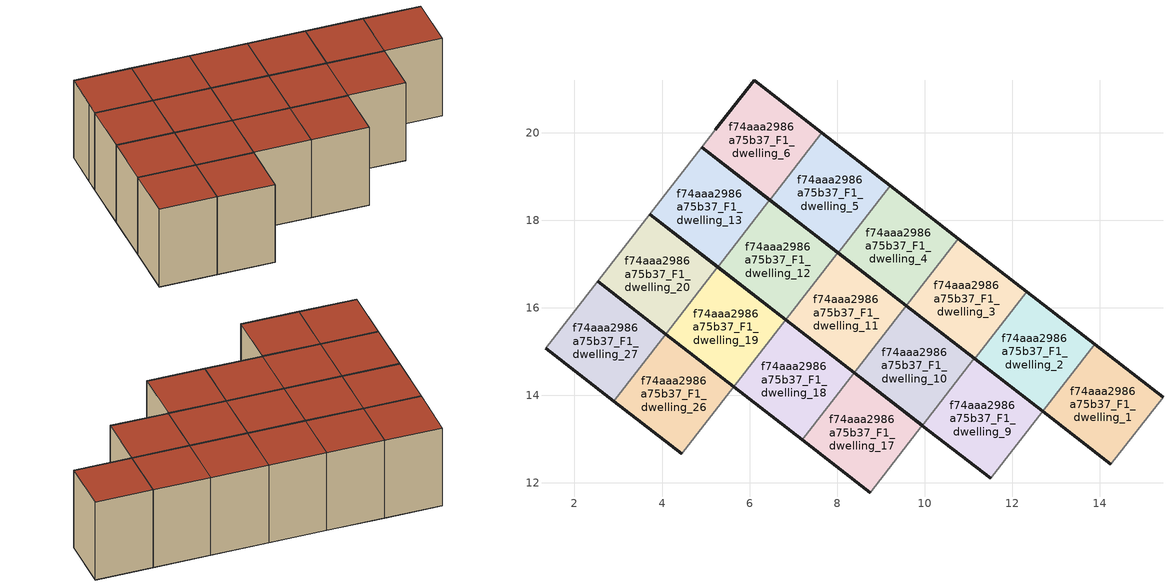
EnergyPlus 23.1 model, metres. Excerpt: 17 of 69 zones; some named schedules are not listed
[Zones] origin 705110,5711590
f74aaa2986a75b37_F1_dwelling_1
 floor to f74aaa2986a75b37_F0_dwelling_1 (EU_floor_Construction): 14.26,12.42 15.44,13.96 13.89,15.16 12.7,13.63 z3
 wall outside (EU_wall_Construction): 13.89,15.16 15.44,13.96 / 14.26,12.42 12.7,13.63 z3:6
 wall to f74aaa2986a75b37_F1_dwelling_2 (EU_wall_Construction): 12.7,13.63 13.89,15.16 z3:6
 wall to f74aaa2986a75b37_F1_dwelling_0 (EU_wall_Construction): 15.44,13.96 14.26,12.42 z3:6
 roof outside (EU_roof_Construction): 15.44,13.96 14.26,12.42 12.7,13.63 13.89,15.16 z6
f74aaa2986a75b37_F1_dwelling_10
 floor to f74aaa2986a75b37_F0_dwelling_10 (EU_floor_Construction): 9.95,13.31 11.14,14.84 9.58,16.05 8.39,14.51 z3
 wall outside (EU_wall_Construction): 9.58,16.05 11.14,14.84 / 9.95,13.31 8.39,14.51 z3:6
 wall to f74aaa2986a75b37_F1_dwelling_11 (EU_wall_Construction): 8.39,14.51 9.58,16.05 z3:6
 wall to f74aaa2986a75b37_F1_dwelling_9 (EU_wall_Construction): 11.14,14.84 9.95,13.31 z3:6
 roof outside (EU_roof_Construction): 11.14,14.84 9.95,13.31 8.39,14.51 9.58,16.05 z6
f74aaa2986a75b37_F1_dwelling_11
 floor to f74aaa2986a75b37_F0_dwelling_11 (EU_floor_Construction): 8.39,14.51 9.58,16.05 8.02,17.25 6.83,15.72 z3
 wall outside (EU_wall_Construction): 8.02,17.25 9.58,16.05 / 8.39,14.51 6.83,15.72 z3:6
 wall to f74aaa2986a75b37_F1_dwelling_12 (EU_wall_Construction): 6.83,15.72 8.02,17.25 z3:6
 roof outside (EU_roof_Construction): 9.58,16.05 8.39,14.51 6.83,15.72 8.02,17.25 z6
f74aaa2986a75b37_F1_dwelling_12
 floor to f74aaa2986a75b37_F0_dwelling_12 (EU_floor_Construction): 6.83,15.72 8.02,17.25 6.46,18.46 5.27,16.93 z3
 wall outside (EU_wall_Construction): 6.46,18.46 8.02,17.25 / 6.83,15.72 5.27,16.93 z3:6
 wall to f74aaa2986a75b37_F1_dwelling_13 (EU_wall_Construction): 5.27,16.93 6.46,18.46 z3:6
 roof outside (EU_roof_Construction): 8.02,17.25 6.83,15.72 5.27,16.93 6.46,18.46 z6
f74aaa2986a75b37_F1_dwelling_13
 floor to f74aaa2986a75b37_F0_dwelling_13 (EU_floor_Construction): 5.27,16.93 6.46,18.46 4.9,19.67 3.72,18.14 z3
 wall outside (EU_wall_Construction): 4.9,19.67 6.46,18.46 / 5.27,16.93 3.72,18.14 z3:6
 wall adiabatic (EU_wall_Construction): 3.72,18.14 4.9,19.67 z3:6
 roof outside (EU_roof_Construction): 6.46,18.46 5.27,16.93 3.72,18.14 4.9,19.67 z6
f74aaa2986a75b37_F1_dwelling_17
 floor to f74aaa2986a75b37_F0_dwelling_17 (EU_floor_Construction): 8.76,11.78 9.95,13.31 8.39,14.52 7.2,12.98 z3
 wall outside (EU_wall_Construction): 8.39,14.52 9.95,13.31 / 8.76,11.78 7.2,12.98 z3:6
 wall to f74aaa2986a75b37_F1_dwelling_18 (EU_wall_Construction): 7.2,12.98 8.39,14.52 z3:6
 wall to f74aaa2986a75b37_F1_dwelling_16 (EU_wall_Construction): 9.95,13.31 8.76,11.78 z3:6
 roof outside (EU_roof_Construction): 9.95,13.31 8.76,11.78 7.2,12.98 8.39,14.52 z6
f74aaa2986a75b37_F1_dwelling_18
 floor to f74aaa2986a75b37_F0_dwelling_18 (EU_floor_Construction): 7.2,12.98 8.39,14.52 6.83,15.72 5.64,14.19 z3
 wall outside (EU_wall_Construction): 6.83,15.72 8.39,14.52 / 7.2,12.98 5.64,14.19 z3:6
 wall to f74aaa2986a75b37_F1_dwelling_19 (EU_wall_Construction): 5.64,14.19 6.83,15.72 z3:6
 roof outside (EU_roof_Construction): 8.39,14.52 7.2,12.98 5.64,14.19 6.83,15.72 z6
f74aaa2986a75b37_F1_dwelling_19
 floor to f74aaa2986a75b37_F0_dwelling_19 (EU_floor_Construction): 5.64,14.19 6.83,15.72 5.27,16.93 4.08,15.4 z3
 wall outside (EU_wall_Construction): 5.27,16.93 6.83,15.72 / 5.64,14.19 4.08,15.4 z3:6
 wall to f74aaa2986a75b37_F1_dwelling_20 (EU_wall_Construction): 4.08,15.4 5.27,16.93 z3:6
 roof outside (EU_roof_Construction): 6.83,15.72 5.64,14.19 4.08,15.4 5.27,16.93 z6
f74aaa2986a75b37_F1_dwelling_2
 floor to f74aaa2986a75b37_F0_dwelling_2 (EU_floor_Construction): 12.7,13.63 13.89,15.16 12.33,16.37 11.14,14.84 z3
 wall outside (EU_wall_Construction): 12.33,16.37 13.89,15.16 / 12.7,13.63 11.14,14.84 z3:6
 wall to f74aaa2986a75b37_F1_dwelling_3 (EU_wall_Construction): 11.14,14.84 12.33,16.37 z3:6
 roof outside (EU_roof_Construction): 13.89,15.16 12.7,13.63 11.14,14.84 12.33,16.37 z6
f74aaa2986a75b37_F1_dwelling_20
 floor to f74aaa2986a75b37_F0_dwelling_20 (EU_floor_Construction): 4.08,15.4 5.27,16.93 3.72,18.14 2.53,16.61 z3
 wall outside (EU_wall_Construction): 3.72,18.14 5.27,16.93 / 4.08,15.4 2.53,16.61 z3:6
 wall adiabatic (EU_wall_Construction): 2.53,16.61 3.72,18.14 z3:6
 roof outside (EU_roof_Construction): 5.27,16.93 4.08,15.4 2.53,16.61 3.72,18.14 z6
f74aaa2986a75b37_F1_dwelling_26
 floor to f74aaa2986a75b37_F0_dwelling_26 (EU_floor_Construction): 4.45,12.66 5.64,14.19 4.08,15.4 2.9,13.87 z3
 wall outside (EU_wall_Construction): 4.08,15.4 5.64,14.19 / 4.45,12.66 2.9,13.87 z3:6
 wall to f74aaa2986a75b37_F1_dwelling_27 (EU_wall_Construction): 2.9,13.87 4.08,15.4 z3:6
 wall to f74aaa2986a75b37_F1_dwelling_25 (EU_wall_Construction): 5.64,14.19 4.45,12.66 z3:6
 roof outside (EU_roof_Construction): 5.64,14.19 4.45,12.66 2.9,13.87 4.08,15.4 z6
f74aaa2986a75b37_F1_dwelling_27
 floor to f74aaa2986a75b37_F0_dwelling_27 (EU_floor_Construction): 2.9,13.87 4.08,15.4 2.53,16.61 1.34,15.07 z3
 wall outside (EU_wall_Construction): 2.53,16.61 4.08,15.4 / 2.9,13.87 1.34,15.07 z3:6
 wall adiabatic (EU_wall_Construction): 1.34,15.07 2.53,16.61 z3:6
 roof outside (EU_roof_Construction): 4.08,15.4 2.9,13.87 1.34,15.07 2.53,16.61 z6
f74aaa2986a75b37_F1_dwelling_3
 floor to f74aaa2986a75b37_F0_dwelling_3 (EU_floor_Construction): 11.14,14.84 12.33,16.37 10.77,17.58 9.58,16.04 z3
 wall outside (EU_wall_Construction): 10.77,17.58 12.33,16.37 / 11.14,14.84 9.58,16.04 z3:6
 wall to f74aaa2986a75b37_F1_dwelling_4 (EU_wall_Construction): 9.58,16.04 10.77,17.58 z3:6
 roof outside (EU_roof_Construction): 12.33,16.37 11.14,14.84 9.58,16.04 10.77,17.58 z6
f74aaa2986a75b37_F1_dwelling_4
 floor to f74aaa2986a75b37_F0_dwelling_4 (EU_floor_Construction): 9.58,16.04 10.77,17.58 9.21,18.79 8.02,17.25 z3
 wall outside (EU_wall_Construction): 9.21,18.79 10.77,17.58 / 9.58,16.04 8.02,17.25 z3:6
 wall to f74aaa2986a75b37_F1_dwelling_5 (EU_wall_Construction): 8.02,17.25 9.21,18.79 z3:6
 roof outside (EU_roof_Construction): 10.77,17.58 9.58,16.04 8.02,17.25 9.21,18.79 z6
f74aaa2986a75b37_F1_dwelling_5
 floor to f74aaa2986a75b37_F0_dwelling_5 (EU_floor_Construction): 8.02,17.25 9.21,18.79 7.65,19.99 6.47,18.46 z3
 wall outside (EU_wall_Construction): 7.65,19.99 9.21,18.79 / 8.02,17.25 6.47,18.46 z3:6
 wall to f74aaa2986a75b37_F1_dwelling_6 (EU_wall_Construction): 6.47,18.46 7.65,19.99 z3:6
 roof outside (EU_roof_Construction): 9.21,18.79 8.02,17.25 6.47,18.46 7.65,19.99 z6
f74aaa2986a75b37_F1_dwelling_6
 floor to f74aaa2986a75b37_F0_dwelling_6 (EU_floor_Construction): 6.47,18.46 7.65,19.99 6.1,21.19 5.21,20.07 4.9,19.67 z3
 wall outside (EU_wall_Construction): 6.47,18.46 4.9,19.67 / 5.21,20.07 6.1,21.19 7.65,19.99 z3:6
 wall adiabatic (EU_wall_Construction): 4.9,19.67 5.21,20.07 z3:6
 roof outside (EU_roof_Construction): 7.65,19.99 6.47,18.46 4.9,19.67 5.21,20.07 6.1,21.19 z6
f74aaa2986a75b37_F1_dwelling_9
 floor to f74aaa2986a75b37_F0_dwelling_9 (EU_floor_Construction): 11.51,12.1 12.69,13.63 11.14,14.84 9.95,13.31 z3
 wall outside (EU_wall_Construction): 11.14,14.84 12.69,13.63 / 11.51,12.1 9.95,13.31 z3:6
 wall to f74aaa2986a75b37_F1_dwelling_8 (EU_wall_Construction): 12.69,13.63 11.51,12.1 z3:6
 roof outside (EU_roof_Construction): 12.69,13.63 11.51,12.1 9.95,13.31 11.14,14.84 z6
[Building]
EU S2 Campaign: North Axis=0; Terrain=City; Solar Distribution=FullExterior
[Site:Location]
London: Latitude=51.5; Longitude=-0.5; Time Zone=0; Elevation=25
[SizingPeriod:WeatherFileDays]
AnnualSizingPeriod: Begin Month=1; Begin Day of Month=1; End Month=12; End Day of Month=31; Day of Week for Start Day=Monday; Use Weather File Daylight Saving Period=No; Use Weather File Rain and Snow Indicators=No
[MATERIAL]
EU_InternalMass_Material: Roughness=MediumRough; Thickness=0.1; Conductivity=1; Density=1800; Specific Heat=900; Thermal Absorptance=0.9; Solar Absorptance=0.7; Visible Absorptance=0.7
[MATERIAL:NOMASS] Roughness=MediumRough; Thermal Absorptance=0.9; Solar Absorptance=0.7; Visible Absorptance=0.7
Name | Thermal Resistance
EU_wall_NoMass | 0.635353
EU_roof_NoMass | 0.675062
EU_floor_NoMass | 1.96382
[CONSTRUCTION]
EU_wall_Construction: EU_wall_NoMass
EU_roof_Construction: EU_roof_NoMass
EU_floor_Construction: EU_floor_NoMass
EU_InternalMass_Construction: EU_InternalMass_Material
[ZONE] Type=1; Multiplier=1; Ceiling Height=autocalculate; Floor Area=autocalculate; Part of Total Floor Area=Yes
Name | Volume
f74aaa2986a75b37_F1_dwelling_1; f74aaa2986a75b37_F1_dwelling_12; f74aaa2986a75b37_F1_dwelling_3; f74aaa2986a75b37_F1_dwelling_5 | 11.4668
f74aaa2986a75b37_F1_dwelling_10 | 11.4631
f74aaa2986a75b37_F1_dwelling_11; f74aaa2986a75b37_F1_dwelling_19 | 11.4683
f74aaa2986a75b37_F1_dwelling_13; f74aaa2986a75b37_F1_dwelling_18 | 11.4624
f74aaa2986a75b37_F1_dwelling_17; f74aaa2986a75b37_F1_dwelling_26 | 11.4639
f74aaa2986a75b37_F1_dwelling_2; f74aaa2986a75b37_F1_dwelling_27; f74aaa2986a75b37_F1_dwelling_9 | 11.4675
f74aaa2986a75b37_F1_dwelling_20 | 11.4617
f74aaa2986a75b37_F1_dwelling_4 | 11.4756
f74aaa2986a75b37_F1_dwelling_6 | 11.4646
[INTERNALMASS] Construction=EU_InternalMass_Construction
Name | Zone or ZoneList | Surface Area
f74aaa2986a75b37_F1_dwelling_1_EU_InternalMass | f74aaa2986a75b37_F1_dwelling_1 | 4.18158
f74aaa2986a75b37_F1_dwelling_2_EU_InternalMass | f74aaa2986a75b37_F1_dwelling_2 | 4.1801
f74aaa2986a75b37_F1_dwelling_3_EU_InternalMass | f74aaa2986a75b37_F1_dwelling_3 | 4.18059
f74aaa2986a75b37_F1_dwelling_4_EU_InternalMass | f74aaa2986a75b37_F1_dwelling_4 | 4.17676
f74aaa2986a75b37_F1_dwelling_5_EU_InternalMass | f74aaa2986a75b37_F1_dwelling_5 | 4.18158
f74aaa2986a75b37_F1_dwelling_6_EU_InternalMass | f74aaa2986a75b37_F1_dwelling_6 | 4.18053
f74aaa2986a75b37_F1_dwelling_9_EU_InternalMass | f74aaa2986a75b37_F1_dwelling_9 | 4.17967
f74aaa2986a75b37_F1_dwelling_10_EU_InternalMass | f74aaa2986a75b37_F1_dwelling_10 | 4.18307
f74aaa2986a75b37_F1_dwelling_11_EU_InternalMass | f74aaa2986a75b37_F1_dwelling_11 | 4.17967
f74aaa2986a75b37_F1_dwelling_12_EU_InternalMass | f74aaa2986a75b37_F1_dwelling_12 | 4.17967
f74aaa2986a75b37_F1_dwelling_13_EU_InternalMass | f74aaa2986a75b37_F1_dwelling_13 | 4.1801
f74aaa2986a75b37_F1_dwelling_17_EU_InternalMass | f74aaa2986a75b37_F1_dwelling_17 | 3.7159
f74aaa2986a75b37_F1_dwelling_18_EU_InternalMass | f74aaa2986a75b37_F1_dwelling_18 | 3.71782
f74aaa2986a75b37_F1_dwelling_19_EU_InternalMass | f74aaa2986a75b37_F1_dwelling_19 | 3.71442
f74aaa2986a75b37_F1_dwelling_20_EU_InternalMass | f74aaa2986a75b37_F1_dwelling_20 | 3.71733
f74aaa2986a75b37_F1_dwelling_26_EU_InternalMass | f74aaa2986a75b37_F1_dwelling_26 | 3.71624
f74aaa2986a75b37_F1_dwelling_27_EU_InternalMass | f74aaa2986a75b37_F1_dwelling_27 | 3.7171
[OTHEREQUIPMENT] Fuel Type=Electricity; Design Level Calculation Method=Watts/Area; Power per Zone Floor Area=1; Fraction Latent=0; Fraction Radiant=0; Fraction Lost=0; Carbon Dioxide Generation Rate=0; EndUse Subcategory=EU_Step8_InternalGains
Name | Zone or ZoneList or Space or SpaceList | Schedule
EU_Step8_InternalGain_f74aaa2986a75b37_F1_dwelling_1_f000 | f74aaa2986a75b37_F1_dwelling_1 | EU_Step8_GainSchedule_f74aaa2986a75b37_F1_dwelling_1_f000
EU_Step8_InternalGain_f74aaa2986a75b37_F1_dwelling_2_f000 | f74aaa2986a75b37_F1_dwelling_2 | EU_Step8_GainSchedule_f74aaa2986a75b37_F1_dwelling_2_f000
EU_Step8_InternalGain_f74aaa2986a75b37_F1_dwelling_3_f000 | f74aaa2986a75b37_F1_dwelling_3 | EU_Step8_GainSchedule_f74aaa2986a75b37_F1_dwelling_3_f000
EU_Step8_InternalGain_f74aaa2986a75b37_F1_dwelling_4_f000 | f74aaa2986a75b37_F1_dwelling_4 | EU_Step8_GainSchedule_f74aaa2986a75b37_F1_dwelling_4_f000
EU_Step8_InternalGain_f74aaa2986a75b37_F1_dwelling_5_f000 | f74aaa2986a75b37_F1_dwelling_5 | EU_Step8_GainSchedule_f74aaa2986a75b37_F1_dwelling_5_f000
EU_Step8_InternalGain_f74aaa2986a75b37_F1_dwelling_6_f000 | f74aaa2986a75b37_F1_dwelling_6 | EU_Step8_GainSchedule_f74aaa2986a75b37_F1_dwelling_6_f000
EU_Step8_InternalGain_f74aaa2986a75b37_F1_dwelling_9_f000 | f74aaa2986a75b37_F1_dwelling_9 | EU_Step8_GainSchedule_f74aaa2986a75b37_F1_dwelling_9_f000
EU_Step8_InternalGain_f74aaa2986a75b37_F1_dwelling_10_f000 | f74aaa2986a75b37_F1_dwelling_10 | EU_Step8_GainSchedule_f74aaa2986a75b37_F1_dwelling_10_f000
EU_Step8_InternalGain_f74aaa2986a75b37_F1_dwelling_11_f000 | f74aaa2986a75b37_F1_dwelling_11 | EU_Step8_GainSchedule_f74aaa2986a75b37_F1_dwelling_11_f000
EU_Step8_InternalGain_f74aaa2986a75b37_F1_dwelling_12_f000 | f74aaa2986a75b37_F1_dwelling_12 | EU_Step8_GainSchedule_f74aaa2986a75b37_F1_dwelling_12_f000
EU_Step8_InternalGain_f74aaa2986a75b37_F1_dwelling_13_f000 | f74aaa2986a75b37_F1_dwelling_13 | EU_Step8_GainSchedule_f74aaa2986a75b37_F1_dwelling_13_f000
EU_Step8_InternalGain_f74aaa2986a75b37_F1_dwelling_17_f000 | f74aaa2986a75b37_F1_dwelling_17 | EU_Step8_GainSchedule_f74aaa2986a75b37_F1_dwelling_17_f000
EU_Step8_InternalGain_f74aaa2986a75b37_F1_dwelling_18_f000 | f74aaa2986a75b37_F1_dwelling_18 | EU_Step8_GainSchedule_f74aaa2986a75b37_F1_dwelling_18_f000
EU_Step8_InternalGain_f74aaa2986a75b37_F1_dwelling_19_f000 | f74aaa2986a75b37_F1_dwelling_19 | EU_Step8_GainSchedule_f74aaa2986a75b37_F1_dwelling_19_f000
EU_Step8_InternalGain_f74aaa2986a75b37_F1_dwelling_20_f000 | f74aaa2986a75b37_F1_dwelling_20 | EU_Step8_GainSchedule_f74aaa2986a75b37_F1_dwelling_20_f000
EU_Step8_InternalGain_f74aaa2986a75b37_F1_dwelling_26_f000 | f74aaa2986a75b37_F1_dwelling_26 | EU_Step8_GainSchedule_f74aaa2986a75b37_F1_dwelling_26_f000
EU_Step8_InternalGain_f74aaa2986a75b37_F1_dwelling_27_f000 | f74aaa2986a75b37_F1_dwelling_27 | EU_Step8_GainSchedule_f74aaa2986a75b37_F1_dwelling_27_f000
[ZONEVENTILATION:DESIGNFLOWRATE] Schedule=EU_AlwaysOn; Design Flow Rate Calculation Method=AirChanges/Hour; Air Changes per Hour=0.555504; Ventilation Type=Natural; Fan Pressure Rise=0; Fan Total Efficiency=1; Constant Term Coefficient=1; Temperature Term Coefficient=0; Velocity Term Coefficient=0; Velocity Squared Term Coefficient=0; Minimum Indoor Temperature=-100; Maximum Indoor Temperature=100; Delta Temperature=-100; Minimum Outdoor Temperature=-100; Maximum Outdoor Temperature=100; Maximum Wind Speed=40
Name | Zone or ZoneList or Space or SpaceList
EU_ConstantAir_f74aaa2986a75b37_F1_dwelling_1 | f74aaa2986a75b37_F1_dwelling_1
EU_ConstantAir_f74aaa2986a75b37_F1_dwelling_2 | f74aaa2986a75b37_F1_dwelling_2
EU_ConstantAir_f74aaa2986a75b37_F1_dwelling_3 | f74aaa2986a75b37_F1_dwelling_3
EU_ConstantAir_f74aaa2986a75b37_F1_dwelling_4 | f74aaa2986a75b37_F1_dwelling_4
EU_ConstantAir_f74aaa2986a75b37_F1_dwelling_5 | f74aaa2986a75b37_F1_dwelling_5
EU_ConstantAir_f74aaa2986a75b37_F1_dwelling_6 | f74aaa2986a75b37_F1_dwelling_6
EU_ConstantAir_f74aaa2986a75b37_F1_dwelling_9 | f74aaa2986a75b37_F1_dwelling_9
EU_ConstantAir_f74aaa2986a75b37_F1_dwelling_10 | f74aaa2986a75b37_F1_dwelling_10
EU_ConstantAir_f74aaa2986a75b37_F1_dwelling_11 | f74aaa2986a75b37_F1_dwelling_11
EU_ConstantAir_f74aaa2986a75b37_F1_dwelling_12 | f74aaa2986a75b37_F1_dwelling_12
EU_ConstantAir_f74aaa2986a75b37_F1_dwelling_13 | f74aaa2986a75b37_F1_dwelling_13
EU_ConstantAir_f74aaa2986a75b37_F1_dwelling_17 | f74aaa2986a75b37_F1_dwelling_17
EU_ConstantAir_f74aaa2986a75b37_F1_dwelling_18 | f74aaa2986a75b37_F1_dwelling_18
EU_ConstantAir_f74aaa2986a75b37_F1_dwelling_19 | f74aaa2986a75b37_F1_dwelling_19
EU_ConstantAir_f74aaa2986a75b37_F1_dwelling_20 | f74aaa2986a75b37_F1_dwelling_20
EU_ConstantAir_f74aaa2986a75b37_F1_dwelling_26 | f74aaa2986a75b37_F1_dwelling_26
EU_ConstantAir_f74aaa2986a75b37_F1_dwelling_27 | f74aaa2986a75b37_F1_dwelling_27
[HVACTEMPLATE:ZONE:IDEALLOADSAIRSYSTEM] System Availability Schedule=EU_AlwaysOn; Maximum Heating Supply Air Temperature=50; Minimum Cooling Supply Air Temperature=13; Maximum Heating Supply Air Humidity Ratio=0.0156; Minimum Cooling Supply Air Humidity Ratio=0.0077; Heating Limit=NoLimit; Cooling Limit=NoLimit; Heating Availability Schedule=EU_AlwaysOn; Cooling Availability Schedule=EU_CoolingOff; Dehumidification Control Type=ConstantSensibleHeatRatio; Cooling Sensible Heat Ratio=0.7; Dehumidification Setpoint=60; Humidification Control Type=None; Humidification Setpoint=30; Outdoor Air Method=None; Outdoor Air Flow Rate per Person=0.00944; Outdoor Air Flow Rate per Zone Floor Area=0; Outdoor Air Flow Rate per Zone=0; Demand Controlled Ventilation Type=None; Outdoor Air Economizer Type=NoEconomizer; Heat Recovery Type=None; Sensible Heat Recovery Effectiveness=0.7; Latent Heat Recovery Effectiveness=0.65
Name | Template Thermostat
f74aaa2986a75b37_F1_dwelling_1 | EU_HeatOnly_f74aaa2986a75b37_F1_dwelling_1
f74aaa2986a75b37_F1_dwelling_2 | EU_HeatOnly_f74aaa2986a75b37_F1_dwelling_2
f74aaa2986a75b37_F1_dwelling_3 | EU_HeatOnly_f74aaa2986a75b37_F1_dwelling_3
f74aaa2986a75b37_F1_dwelling_4 | EU_HeatOnly_f74aaa2986a75b37_F1_dwelling_4
f74aaa2986a75b37_F1_dwelling_5 | EU_HeatOnly_f74aaa2986a75b37_F1_dwelling_5
f74aaa2986a75b37_F1_dwelling_6 | EU_HeatOnly_f74aaa2986a75b37_F1_dwelling_6
f74aaa2986a75b37_F1_dwelling_9 | EU_HeatOnly_f74aaa2986a75b37_F1_dwelling_9
f74aaa2986a75b37_F1_dwelling_10 | EU_HeatOnly_f74aaa2986a75b37_F1_dwelling_10
f74aaa2986a75b37_F1_dwelling_11 | EU_HeatOnly_f74aaa2986a75b37_F1_dwelling_11
f74aaa2986a75b37_F1_dwelling_12 | EU_HeatOnly_f74aaa2986a75b37_F1_dwelling_12
f74aaa2986a75b37_F1_dwelling_13 | EU_HeatOnly_f74aaa2986a75b37_F1_dwelling_13
f74aaa2986a75b37_F1_dwelling_17 | EU_HeatOnly_f74aaa2986a75b37_F1_dwelling_17
f74aaa2986a75b37_F1_dwelling_18 | EU_HeatOnly_f74aaa2986a75b37_F1_dwelling_18
f74aaa2986a75b37_F1_dwelling_19 | EU_HeatOnly_f74aaa2986a75b37_F1_dwelling_19
f74aaa2986a75b37_F1_dwelling_20 | EU_HeatOnly_f74aaa2986a75b37_F1_dwelling_20
f74aaa2986a75b37_F1_dwelling_26 | EU_HeatOnly_f74aaa2986a75b37_F1_dwelling_26
f74aaa2986a75b37_F1_dwelling_27 | EU_HeatOnly_f74aaa2986a75b37_F1_dwelling_27
[SIZING:ZONE] Zone Cooling Design Supply Air Temperature Input Method=SupplyAirTemperature; Zone Cooling Design Supply Air Temperature=13; Zone Heating Design Supply Air Temperature Input Method=SupplyAirTemperature; Zone Heating Design Supply Air Temperature=50; Zone Cooling Design Supply Air Humidity Ratio=0.008; Zone Heating Design Supply Air Humidity Ratio=0.008; Cooling Design Air Flow Method=DesignDay; Cooling Design Air Flow Rate=0; Cooling Minimum Air Flow per Zone Floor Area=0.000762; Cooling Minimum Air Flow=0; Cooling Minimum Air Flow Fraction=0.2; Heating Design Air Flow Method=DesignDay; Heating Design Air Flow Rate=0; Heating Maximum Air Flow per Zone Floor Area=0.002032; Heating Maximum Air Flow=0.141576; Heating Maximum Air Flow Fraction=0.3; Account for Dedicated Outdoor Air System=No; Dedicated Outdoor Air System Control Strategy=NeutralSupplyAir; Dedicated Outdoor Air Low Setpoint Temperature for Design=autosize; Dedicated Outdoor Air High Setpoint Temperature for Design=autosize; Zone Load Sizing Method=Sensible Load Only No Latent Load; Zone Latent Cooling Design Supply Air Humidity Ratio Input Method=HumidityRatioDifference; Zone Cooling Design Supply Air Humidity Ratio Difference=0.005; Zone Latent Heating Design Supply Air Humidity Ratio Input Method=HumidityRatioDifference; Zone Humidification Design Supply Air Humidity Ratio Difference=0.005
f74aaa2986a75b37_F1_dwelling_1; f74aaa2986a75b37_F1_dwelling_2; f74aaa2986a75b37_F1_dwelling_3; f74aaa2986a75b37_F1_dwelling_4; f74aaa2986a75b37_F1_dwelling_5; f74aaa2986a75b37_F1_dwelling_6; f74aaa2986a75b37_F1_dwelling_9; f74aaa2986a75b37_F1_dwelling_10; f74aaa2986a75b37_F1_dwelling_11; f74aaa2986a75b37_F1_dwelling_12; f74aaa2986a75b37_F1_dwelling_13; f74aaa2986a75b37_F1_dwelling_17; f74aaa2986a75b37_F1_dwelling_18; f74aaa2986a75b37_F1_dwelling_19
